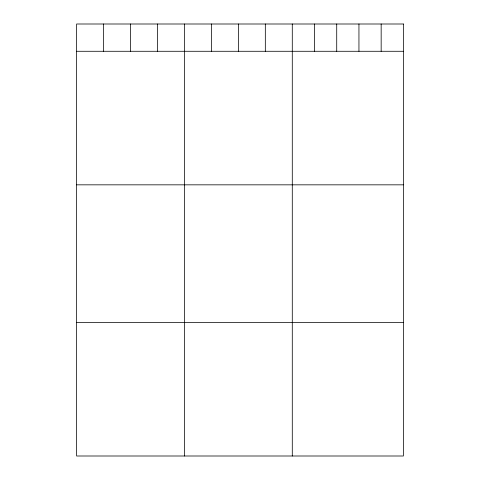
<?xml version="1.0" encoding="UTF-8"?>
<svg xmlns="http://www.w3.org/2000/svg" width="480" height="480" viewBox="0 0 480 480"><rect width="100%" height="100%" fill="white"/><g stroke="black" fill="none" stroke-linecap="round" stroke-linejoin="round"><path stroke-width="0.72" d="M76.62 51.282L403.38 51.282M76.62 184.836L403.38 184.836M76.62 322.44L403.38 322.44M381.162 24L381.162 51.282M358.944 24L358.944 51.282M336.72 24L336.72 51.282M314.502 24L314.502 51.282M292.284 24L292.284 456M265.326 24L265.326 51.282M238.368 24L238.368 51.282M211.41 24L211.41 51.282M184.452 24L184.452 456M157.494 24L157.494 51.282M130.536 24L130.536 51.282M103.578 24L103.578 51.282M403.38 24L76.62 24L76.62 456L403.38 456L403.38 24"/></g></svg>
